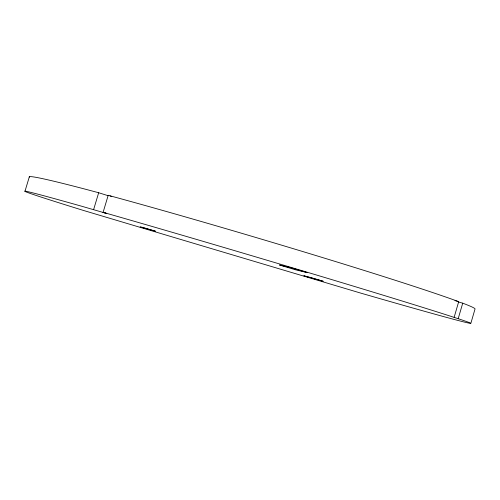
<?xml version="1.0" encoding="UTF-8"?>
<svg xmlns="http://www.w3.org/2000/svg" width="500" height="500" viewBox="0 0 500 500"><rect width="100%" height="100%" fill="white"/><g stroke="black" fill="none" stroke-linecap="round" stroke-linejoin="round"><path stroke-width="0.75" d="M454.125 317.362L458.706 301.656L452.381 299.369A232.488 6.281 16.5 0 0 111.788 196.281L108.2 195.312L103.1 212.325L106.731 213.5L82.106 206.356A232.556 2.631 16.5 0 0 83.6 210.494L360.662 293.081A232.556 2.631 16.5 0 0 459.681 319.194L447.738 315.294A232.556 2.631 16.5 0 0 106.675 213.344L103.1 212.325M458.194 318.7L462.725 303.169L458.2 301.906M470.831 323.4L475 309.088A232.488 6.281 16.5 0 0 464.188 303.725L462.725 303.169M25 191.194L29.356 176.744M93.612 209.619L98.675 192.738L87.119 189.662A232.488 6.281 16.5 0 0 29.356 177.169M111.481 196.581L111.794 196.619L110.006 195.906M455.012 300.625L458.706 301.656M108.125 195.706L98.675 192.738M108.2 195.312L108.625 195.45M142.569 227.344L140.162 226.956L155.369 231.169L142.569 227.344M290.312 267.55L279.481 265L295.462 269.781L307.062 272.562L290.312 267.55M311.35 277.725L303.863 275.806L323.194 281.262L311.35 277.725"/></g></svg>
